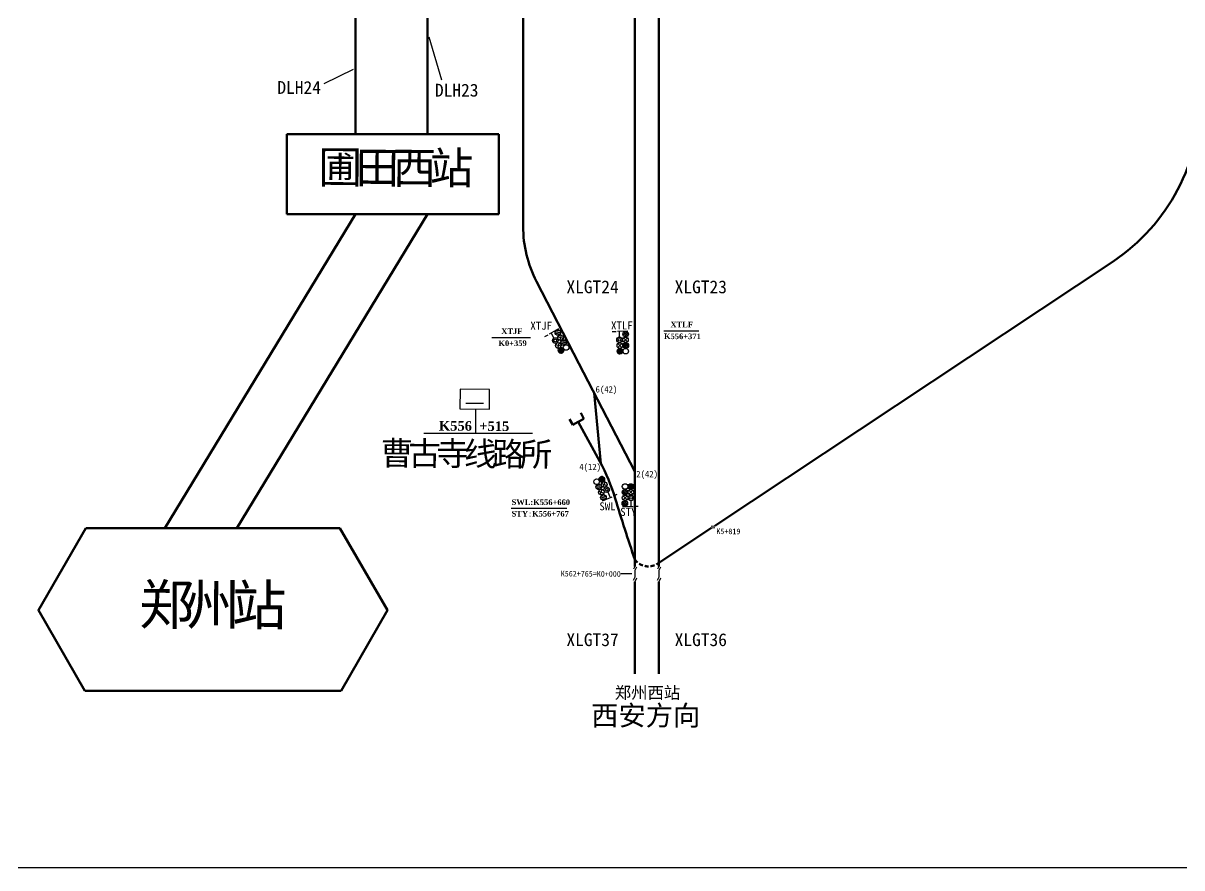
# Model space of a CAD drawing. Header units: millimetres. Extents: x -17381 to -15684, y 1883 to 2345.
# Drawn here: x -16818.4 to -16673.7, y 1883.2 to 1988.7 of the extents above; entities that cross this region are included whole.
import ezdxf

# ---------------------------------------------------------------- set-up
doc = ezdxf.new("R2010")
doc.units = ezdxf.units.MM
doc.linetypes.add('DASHED', pattern=[0.75, 0.5, -0.25])
for name, color, linetype in [('1', 1, 'Continuous'), ('供电臂', 7, 'Continuous'), ('公里标', 7, 'Continuous'), ('标注', 7, 'Continuous'), ('站台', 7, 'Continuous')]:
    doc.layers.add(name, color=color, linetype=linetype)
doc.styles.add('HORIZONTALGBCBIG', font='txt.shx', dxfattribs={"bigfont": 'gbcbig.shx'})
doc.styles.add('宋体', font='')
doc.styles.get('宋体').set_extended_font_data('SimSun')

# ---------------------------------------------------------------- blocks, each defined once
blk = doc.blocks.new('DFRE')
at = {"color": 7, "linetype": 'Continuous'}
for p, q in [((257.72, 164.95), (257.72, 157.4)), ((257.8, 158.75), (261.76, 158.75))]:
    blk.add_line(p, q, dxfattribs=at)
at = {"color": 1}
for p, q in [((269.95, 159.15), (272.88, 160.84)), ((269.95, 158.99), (273.02, 160.76)), ((269.97, 159.31), (272.74, 160.91)), ((269.97, 158.85), (273.14, 160.68)), ((269.99, 158.7), (273.25, 160.59)), ((270, 159.48), (272.58, 160.97)), ((270.02, 158.57), (273.35, 160.5)), ((270.04, 159.66), (272.4, 161.02)), ((270.06, 158.44), (273.45, 160.4)), ((270.1, 158.31), (273.54, 160.29)), ((270.11, 159.86), (272.19, 161.06)), ((270.16, 158.19), (273.61, 160.18)), ((270.22, 160.07), (271.95, 161.07)), ((270.22, 158.07), (273.68, 160.07)), ((270.29, 157.96), (273.75, 159.95)), ((270.37, 157.85), (273.8, 159.83)), ((270.4, 160.33), (271.64, 161.05)), ((270.46, 157.74), (273.85, 159.7)), ((270.55, 157.64), (273.89, 159.57)), ((270.65, 157.55), (273.92, 159.44)), ((270.77, 157.46), (273.94, 159.29)), ((270.89, 157.38), (273.95, 159.15)), ((271.02, 157.3), (273.95, 158.99)), ((271.17, 157.23), (273.94, 158.83)), ((271.33, 157.17), (273.91, 158.66)), ((271.51, 157.12), (273.86, 158.48)), ((271.71, 157.09), (273.79, 158.28)), ((271.96, 157.07), (273.68, 158.07)), ((272.26, 157.1), (273.51, 157.81))]:
    blk.add_line(p, q, dxfattribs=at)
at = {"layer": '1', "color": 2}
for p, q in [((259.88, 165.25), (257.92, 162.43)), ((260.87, 164.9), (258.56, 161.65)), ((261.51, 164.12), (259.55, 161.3)), ((268.09, 165.25), (266.13, 162.43)), ((269.08, 164.9), (266.76, 161.65)), ((269.72, 164.12), (267.76, 161.3))]:
    blk.add_line(p, q, dxfattribs=at)
at = {"layer": '1', "color": 7}
for p, q in [((265.27, 164.52), (262.46, 161.7)), ((262.47, 164.51), (265.25, 161.68)), ((269.33, 160.42), (266.52, 157.6)), ((266.53, 160.41), (269.32, 157.58)), ((257.72, 153.8), (257.72, 156.47))]:
    blk.add_line(p, q, dxfattribs=at)
at = {"layer": '1', "color": 2}
for centre in [(259.73, 163.27), (267.93, 163.27)]:
    blk.add_circle(centre, 2, dxfattribs=at)
at = {"layer": '1', "color": 7}
for centre, radius in [((263.84, 158.87), 2), ((263.87, 163.11), 2), ((263.84, 158.87), 1), ((267.93, 159.01), 2)]:
    blk.add_circle(centre, radius, dxfattribs=at)
at = {"layer": '1', "color": 1}
blk.add_circle((271.95, 159.07), 2, dxfattribs=at)
at = {"layer": '1', "color": 3}
blk.add_circle((271.95, 163.17), 2, dxfattribs=at)

msp = doc.modelspace()

# ---------------------------------------------------------------- linework, layer by layer
at = {"color": 1, "lineweight": 70}
for p, q in [((-16755.99, 1963.33), (-16755.99, 2022.82)), ((-16767.95, 1990.66), (-16767.95, 1974.84)), ((-16739.03, 1921.29), (-16732.47, 1925.65))]:
    msp.add_line(p, q, dxfattribs=at)
at = {"color": 5, "lineweight": 70}
msp.add_line((-16776.95, 1990.66), (-16776.95, 1974.84), dxfattribs=at)
at = {"color": 1, "lineweight": -3}
msp.add_line((-16767.78, 1987), (-16766.18, 1981.65), dxfattribs=at)
at = {"color": 5, "lineweight": -3}
msp.add_line((-16780.84, 1981.18), (-16777.19, 1982.96), dxfattribs=at)
at = {"color": 0, "lineweight": 70}
for p, q in [((-16776.94, 1974.84), (-16785.49, 1974.84)), ((-16785.49, 1974.84), (-16785.49, 1964.84)), ((-16776.94, 1974.84), (-16759.02, 1974.84)), ((-16759.02, 1964.84), (-16759.02, 1974.84)), ((-16776.94, 1964.84), (-16800.76, 1925.63)), ((-16767.94, 1964.84), (-16791.76, 1925.63)), ((-16785.49, 1964.84), (-16759.02, 1964.84)), ((-16810.62, 1925.63), (-16778.87, 1925.63)), ((-16810.74, 1905.3), (-16778.74, 1905.3))]:
    msp.add_line(p, q, dxfattribs=at)
at = {"color": 6, "lineweight": 70}
msp.add_line((-16732.05, 1925.92), (-16682.29, 1958.94), dxfattribs=at)
at = {"color": 0, "lineweight": -3}
for p, q in [((-16738.41, 1950.28), (-16734.03, 1950.28)), ((-16759.89, 1949.43), (-16755.05, 1949.43)), ((-16757.49, 1928.12), (-16750.54, 1928.12)), ((-16743.77, 1919.95), (-16742.39, 1919.95))]:
    msp.add_line(p, q, dxfattribs=at)
at = {"color": 7, "linetype": 'Continuous'}
for p, q in [((-16732.5, 1925.87), (-16732.05, 1925.92)), ((-16732.47, 1925.65), (-16732.06, 1925.69)), ((-16742.04, 1919.48), (-16742.25, 1919.07)), ((-16742.03, 1920.84), (-16742.22, 1920.48)), ((-16741.83, 1920.75), (-16742.04, 1920.34)), ((-16742.04, 1920.34), (-16742.04, 1919.48)), ((-16739.04, 1919.48), (-16739.25, 1919.07)), ((-16739.03, 1920.84), (-16739.22, 1920.48)), ((-16738.83, 1920.75), (-16739.04, 1920.34)), ((-16739.04, 1920.34), (-16739.04, 1919.48)), ((-16741.81, 1919.35), (-16742.03, 1918.93)), ((-16738.81, 1919.35), (-16739.03, 1918.93))]:
    msp.add_line(p, q, dxfattribs=at)
at = {"color": 5, "lineweight": 100}
msp.add_line((-16742.03, 1918.93), (-16742.03, 1907.4), dxfattribs=at)
at = {"color": 1, "lineweight": 100}
msp.add_line((-16739.03, 1918.93), (-16739.03, 1907.4), dxfattribs=at)
at = {"color": 0}
msp.add_lwpolyline([(-17380.59, 2345.03), (-15683.64, 2345.03), (-15683.64, 1883.17), (-17380.59, 1883.17)], close=True, dxfattribs=at)
at = {"color": 0, "lineweight": 70}
for points in [[(-16810.62, 1925.63), (-16816.55, 1915.36), (-16810.74, 1905.3)], [(-16778.74, 1905.3), (-16772.94, 1915.36), (-16778.87, 1925.63)]]:
    msp.add_lwpolyline(points, dxfattribs=at)
at = {"color": 6, "lineweight": 70}
msp.add_arc((-16696.12, 1979.51), 24.78, 303.9172, 0.2852, dxfattribs=at)
at = {"color": 1, "lineweight": 70}
msp.add_arc((-16740.99, 1963.33), 15, 180, 207.3441, dxfattribs=at)
at = {"layer": '标注', "color": 7, "linetype": 'Continuous'}
for p, q in [((-16763.14, 1941.25), (-16760.93, 1941.24)), ((-16761.9, 1937.43), (-16761.9, 1940.51)), ((-16754.83, 1937.43), (-16768.4, 1937.46))]:
    msp.add_line(p, q, dxfattribs=at)
msp.add_lwpolyline([(-16763.88, 1940.52), (-16760.2, 1940.5), (-16760.19, 1942.95), (-16763.86, 1942.97)], close=True, dxfattribs=at)
at = {"layer": '站台', "color": 1, "lineweight": 100}
msp.add_line((-16742.03, 2049.15), (-16742.03, 1920.84), dxfattribs=at)
at = {"layer": '站台', "color": 5, "lineweight": 100}
msp.add_line((-16739.03, 2049.15), (-16739.03, 1920.84), dxfattribs=at)
at = {"layer": '站台', "color": 1, "lineweight": 70}
for p, q in [((-16749.01, 1946.19), (-16754.31, 1956.44)), ((-16742.03, 1932.7), (-16749.01, 1946.19)), ((-16747.11, 1942.52), (-16746.27, 1933.69)), ((-16748.39, 1939.3), (-16748.77, 1940.01)), ((-16749.8, 1938.54), (-16750.18, 1939.25)), ((-16749.1, 1938.92), (-16749.8, 1938.54)), ((-16749.1, 1938.92), (-16748.39, 1939.3)), ((-16749.1, 1938.92), (-16746.41, 1933.95))]:
    msp.add_line(p, q, dxfattribs=at)
for centre, radius, start, end in [((-16768.41, 1922.07), 25, 16.8366, 28.3717), ((-16522.81, 1996.39), 231.6, 196.8366, 198.8177)]:
    msp.add_arc(centre, radius, start, end, dxfattribs=at)
at = {"layer": '站台', "color": 1, "linetype": 'DASHED', "lineweight": 70}
msp.add_arc((-16740.34, 1922.96), 2.12, 216.8294, 308.1422, dxfattribs=at)

# ---------------------------------------------------------------- block references
at = {"color": 0}
for p, xscale, yscale, zscale, rotation in [((-16798.8, 1975.75), 0.1749999999999473, 0.1749999999999473, 0.1749999999999473, 299.2699051726814), ((-16772.32, 1994.97), 0.1749999999999488, 0.1749999999999488, 0.1749999999999488, 270.7124217037198), ((-16701.4, 1899.51), 0.1750000000009224, 0.1750000000009224, 0.1750000000009224, 113.9400160327712), ((-16715, 1883.05), 0.1749999999998316, 0.1749999999998316, 0.1749999999998316, 89.63399971150179)]:
    msp.add_blockref('DFRE', p, dxfattribs=dict(at, xscale=xscale, yscale=yscale, zscale=zscale, rotation=rotation))

# ---------------------------------------------------------------- texts
at = {"color": 0, "style": '宋体'}
for s, p in [('XTJF', (-16755.09, 1950.42)), ('XTLF', (-16745.01, 1950.45)), ('SWL', (-16746.47, 1927.85)), ('STY', (-16743.86, 1927.15))]:
    msp.add_text(s, height=1, dxfattribs=at).set_placement(p)
at = {"color": 0, "linetype": 'ByBlock', "style": '宋体'}
for s, p in [('6(42)', (-16746.94, 1942.57)), ('4(12)', (-16748.98, 1932.87)), ('2(42)', (-16741.86, 1931.98))]:
    msp.add_text(s, height=0.8, dxfattribs=at).set_placement(p)
at = {"color": 5, "lineweight": -3, "char_height": 1.6, "width": 6.8413, "attachment_point": 1, "style": '宋体'}
for s, insert in [('DLH24', (-16786.69, 1981.49)), ('XLGT23', (-16737.06, 1956.57)), ('XLGT36', (-16737.06, 1912.48))]:
    msp.add_mtext(s, dxfattribs=dict(at, insert=insert))
at = {"color": 1, "lineweight": -3, "char_height": 1.6, "width": 6.8413, "attachment_point": 1, "style": '宋体'}
for s, insert in [('DLH23', (-16767.01, 1981.15)), ('XLGT24', (-16750.58, 1956.57)), ('XLGT37', (-16750.58, 1912.48))]:
    msp.add_mtext(s, dxfattribs=dict(at, insert=insert))
at = {"color": 0, "lineweight": -3, "attachment_point": 1, "style": '宋体'}
for s, insert, char_height, width in [('\\pi1.1135;郑州西站', (-16745.66, 1905.81), 1.5, 10.5734), ('\\pi1.0435;西安方向', (-16748.54, 1903.46), 2.5, 15.7882)]:
    msp.add_mtext(s, dxfattribs=dict(at, insert=insert, char_height=char_height, width=width))
at = {"layer": '供电臂', "color": 7, "lineweight": -3, "style": '宋体'}
for s, p in [('K5+819', (-16731.85, 1924.88)), ('K562+765=K0+000', (-16751.29, 1919.59))]:
    msp.add_text(s, height=0.7, rotation=359.623, dxfattribs=at).set_placement(p)
at = {"layer": '公里标', "char_height": 0.7, "attachment_point": 4, "style": '宋体'}
for s, insert, width, rotation in [('{\\fTimes New Roman|b1|i0|c186|p18;\\C7;XT\\fTimes New Roman|b1|i0|c238|p18;L\\fTimes New Roman|b1|i0|c186|p18;F}', (-16737.58, 1951.07), 9.8188, 359.8951), ('{\\fTimes New Roman|b1|i0|c186|p18;\\C7;XTJF}', (-16758.72, 1950.22), 10.6303, 0.3763), ('{\\fTimes New Roman|b1|i0|c186|p18;\\C7;K\\fTimes New Roman|b1|i0|c238|p18;556\\fTimes New Roman|b1|i0|c186|p18;+\\fTimes New Roman|b1|i0|c238|p18;371}', (-16738.39, 1949.59), 10.6303, 359.8951), ('{\\fTimes New Roman|b1|i0|c186|p18;\\C7;K0+359}', (-16759.08, 1948.71), 10.6303, 0.3763), ('{\\fTimes New Roman|b1|i0|c186|p18;\\C7;SWL:K556+660}', (-16757.43, 1928.86), 10.6303, 359.8951), ('{\\fTimes New Roman|b1|i0|c238|p18;\\C7;STY\\fSimSun|b1|i0|c134|p2;:\\fTimes New Roman|b1|i0|c186|p18;K\\fTimes New Roman|b1|i0|c238|p18;556\\fTimes New Roman|b1|i0|c186|p18;+767}', (-16757.43, 1927.42), 10.6303, 359.8951)]:
    msp.add_mtext(s, dxfattribs=dict(at, insert=insert, width=width, rotation=rotation))
at = {"layer": '标注', "attachment_point": 4, "rotation": 359.6187}
for s, insert, char_height, width, style in [('{\\fSimSun|b1|i0|c134|p2;\\T0.8;\\C7;圃田西站}', (-16781.57, 1970.53), 4, 27.1931, '宋体'), ('{\\fTimes New Roman|b1|i0|c238|p18;\\C7;K556  +5\\fTimes New Roman|b1|i0|c186|p18;15}', (-16766.51, 1938.41), 1.2, 16.8084, 'HORIZONTALGBCBIG'), ('{\\fSimSun|b1|i0|c134|p2;\\T0.8;\\C7;曹古寺线路所}', (-16773.81, 1934.82), 3, 28.9504, '宋体'), ('{\\fSimSun|b1|i0|c134|p2;\\T0.8;\\C7;郑州站}', (-16803.96, 1915.83), 5, 26.5173, '宋体')]:
    msp.add_mtext(s, dxfattribs=dict(at, insert=insert, char_height=char_height, width=width, style=style))

doc.saveas('drawing.dxf')
